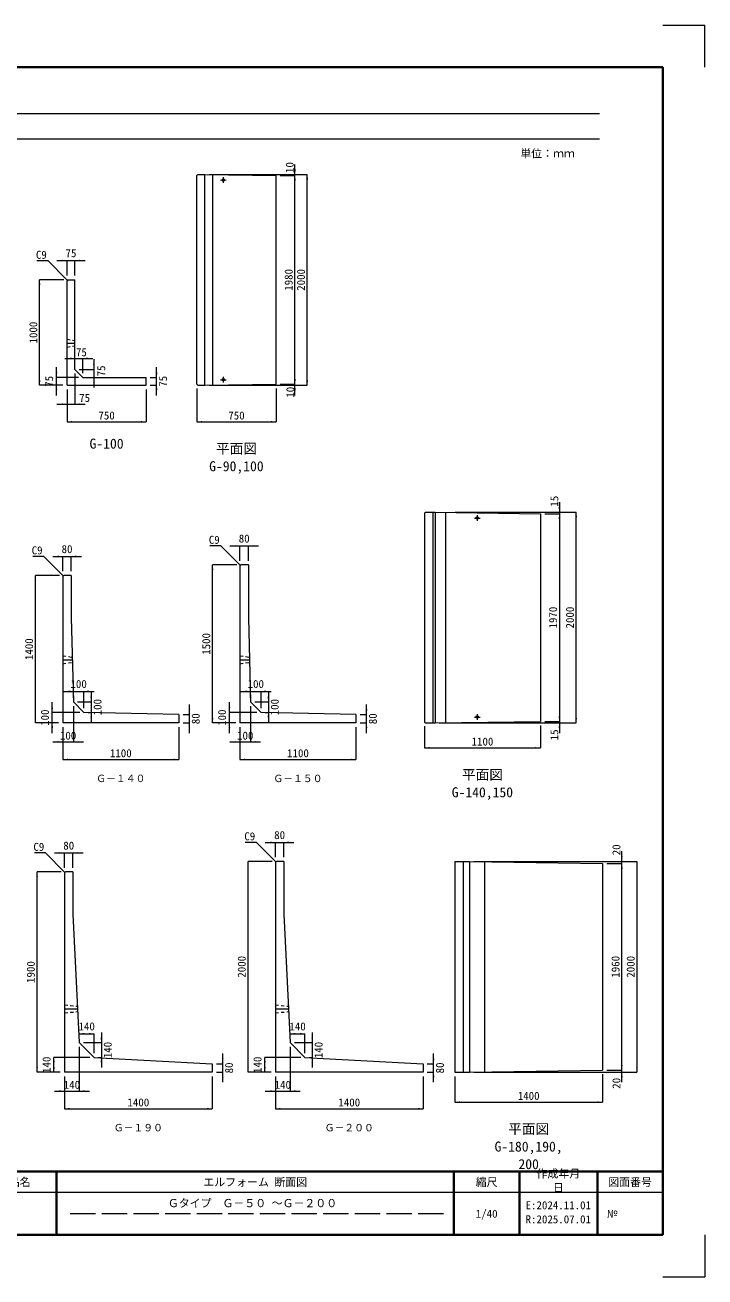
# Model space of a CAD drawing. Units: millimetres at full size, sheet at 1:40. Extents: x 264549 to 304830, y 59360 to 71273.
# Drawn here: x 274901 to 281349, y 59360 to 71240 of the extents above; entities that cross this region are included whole.
import ezdxf
from ezdxf.enums import TextEntityAlignment as Align

# ---------------------------------------------------------------- set-up
doc = ezdxf.new("R2010")
doc.units = ezdxf.units.MM
doc.header["$LTSCALE"] = 40
for name, pattern in [('DASHED', [7.5, 6, -1.5]), ('USER1', [10, 6.25, -1.25, 1.25, -1.25]), ('USER2', [1.35, 0.75, -0.6]), ('USER3', [28.575, 19.05, -3.175, 3.175, -3.175])]:
    doc.linetypes.add(name, pattern=pattern)
doc.layers.add('0_2', color=7, linetype='Continuous')
doc.layers.add('_0-0_', color=7, linetype='Continuous')
for name, color, linetype, lineweight in [('Defpoints_3', 7, 'Continuous', 13), ('図枠', 7, 'Continuous', 5), ('寸法線', 7, 'Continuous', 13), ('引出線', 4, 'Continuous', 13), ('本体', 2, 'Continuous', 20), ('補助線', 8, 'USER1', 20), ('ｲﾝｻｰﾄ･ｱﾝｶｰ', 3, 'Continuous', 9)]:
    doc.layers.add(name, color=color, linetype=linetype, lineweight=lineweight)
doc.styles.add('ＭＳ ゴシック', font='')
doc.styles.get('ＭＳ ゴシック').set_extended_font_data('MS Gothic')

# ---------------------------------------------------------------- blocks, each defined once
blk = doc.blocks.new('filled_arrow')
at = {"color": 0, "linetype": 'Continuous', "lineweight": -2}
blk.add_solid([(7.5, 1.25), (0, 0), (7.5, -1.25)], dxfattribs=at)

msp = doc.modelspace()

# ---------------------------------------------------------------- linework, layer by layer
at = {"layer": 'Defpoints_3'}
for p, q in [((280949.16, 71240.27), (281349.16, 71240.27)), ((281349.16, 70840.27), (281349.16, 71240.27)), ((281349.16, 59760.27), (281349.16, 59360.27)), ((280949.16, 59360.27), (281349.16, 59360.27))]:
    msp.add_line(p, q, dxfattribs=at)
at = {"layer": '図枠', "lineweight": 40}
for p, q in [((265349.16, 70840.27), (280949.16, 70840.27)), ((280949.16, 59760.27), (280949.16, 70840.27)), ((265349.16, 60360.27), (280949.16, 60360.27)), ((275199.16, 59760.27), (275199.16, 60360.27)), ((278969.16, 59760.27), (278969.16, 60360.27)), ((279589.16, 59760.27), (279589.16, 60360.27)), ((280329.16, 59760.27), (280329.16, 60360.27)), ((265349.16, 59760.27), (280949.16, 59760.27))]:
    msp.add_line(p, q, dxfattribs=at)
at = {"layer": '図枠', "lineweight": 13}
for p, q in [((265949.16, 70400.27), (280349.16, 70400.27)), ((265949.16, 70160.27), (280349.16, 70160.27)), ((280949.16, 60160.27), (274399.16, 60160.27))]:
    msp.add_line(p, q, dxfattribs=at)
at = {"layer": '図枠', "linetype": 'DASHED', "lineweight": 9}
msp.add_line((278869.16, 59960.27), (275299.16, 59960.27), dxfattribs=at)
at = {"layer": '寸法線'}
for p, q in [((277461.18, 69716.05), (277461.18, 69918.05)), ((276646.49, 69822.05), (277461.18, 69822.05)), ((276646.49, 69822.05), (277577.96, 69822.05)), ((277321.49, 69812.05), (277461.18, 69812.05)), ((277321.49, 69812.05), (277461.18, 69812.05)), ((277461.18, 67832.05), (277461.18, 69812.05)), ((277577.96, 67822.05), (277577.96, 69822.05)), ((275203.49, 69005.44), (275470.49, 69005.44)), ((275299.49, 68862.05), (275299.49, 69005.44)), ((275374.49, 68862.05), (275374.49, 69005.44)), ((275039.49, 67822.05), (275039.49, 68822.05)), ((275268.49, 68822.05), (275039.49, 68822.05)), ((275278.49, 68077.05), (275545.49, 68077.05)), ((275374.49, 68012.05), (275374.49, 68077.05)), ((275449.49, 67937.05), (275449.49, 68077.05)), ((275199.49, 67726.05), (275199.49, 67993.05)), ((275414.49, 67972.05), (275554.49, 67972.05)), ((275554.49, 68068.05), (275554.49, 67801.05)), ((276149.49, 67726.05), (276149.49, 67993.05)), ((275409.49, 67897.05), (275199.49, 67897.05)), ((275374.49, 67932.05), (275374.49, 67642.05)), ((275489.49, 67897.05), (275554.49, 67897.05)), ((276089.49, 67897.05), (276149.49, 67897.05)), ((277461.18, 67726.05), (277461.18, 67928.05)), ((275259.49, 67822.05), (275039.49, 67822.05)), ((275259.49, 67822.05), (275199.49, 67822.05)), ((275299.49, 67782.05), (275299.49, 67642.05)), ((275299.49, 67782.05), (275299.49, 67475)), ((276049.49, 67782.05), (276049.49, 67475)), ((276089.49, 67822.05), (276149.49, 67822.05)), ((276531.49, 67791.05), (276531.49, 67475)), ((276646.49, 67822.05), (277461.18, 67822.05)), ((276646.49, 67822.05), (277577.96, 67822.05)), ((277281.49, 67792.05), (277281.49, 67475)), ((277321.49, 67832.05), (277461.18, 67832.05)), ((277321.49, 67832.05), (277461.18, 67832.05)), ((275203.49, 67642.05), (275470.49, 67642.05)), ((275299.49, 67475), (276049.49, 67475)), ((276531.49, 67475), (277281.49, 67475)), ((279968.73, 66713.42), (279968.73, 66506.42)), ((278979.31, 66617.42), (279968.73, 66617.42)), ((278979.31, 66617.42), (280128.73, 66617.42)), ((279829.31, 66602.42), (279968.73, 66602.42)), ((279829.31, 66602.42), (279968.73, 66602.42)), ((279968.73, 66602.42), (279968.73, 64632.42)), ((280128.73, 64617.42), (280128.73, 66617.42)), ((276843.49, 66297.42), (277115.49, 66297.42)), ((276939.49, 66157.42), (276939.49, 66297.42)), ((277019.49, 66157.42), (277019.49, 66297.42)), ((275163.49, 66197.42), (275435.49, 66197.42)), ((275259.49, 66057.42), (275259.49, 66197.42)), ((275339.49, 66057.42), (275339.49, 66197.42)), ((276679.49, 64617.42), (276679.49, 66117.42)), ((276908.49, 66117.42), (276679.49, 66117.42)), ((274999.49, 64617.42), (274999.49, 66017.42)), ((275228.49, 66017.42), (274999.49, 66017.42)), ((275263.49, 64917.42), (275555.49, 64917.42)), ((275359.49, 64857.42), (275359.49, 64917.42)), ((275459.49, 64757.42), (275459.49, 64917.42)), ((275528.63, 64913.42), (275528.63, 64621.42)), ((276943.49, 64917.42), (277235.49, 64917.42)), ((277039.49, 64857.42), (277039.49, 64917.42)), ((277139.49, 64757.42), (277139.49, 64917.42)), ((277208.63, 64913.42), (277208.63, 64621.42)), ((275159.49, 64521.42), (275159.49, 64813.42)), ((275359.49, 64777.42), (275359.49, 64437.42)), ((275399.49, 64817.42), (275528.63, 64817.42)), ((276459.49, 64521.42), (276459.49, 64793.42)), ((276839.49, 64521.42), (276839.49, 64813.42)), ((277039.49, 64777.42), (277039.49, 64437.42)), ((277079.49, 64817.42), (277208.63, 64817.42)), ((278139.49, 64521.42), (278139.49, 64793.42)), ((275419.49, 64717.42), (275159.49, 64717.42)), ((275499.49, 64717.42), (275528.63, 64717.42)), ((276399.6, 64697.42), (276459.49, 64697.42)), ((277099.49, 64717.42), (276839.49, 64717.42)), ((277179.49, 64717.42), (277208.63, 64717.42)), ((278079.6, 64697.42), (278139.49, 64697.42)), ((279829.31, 64632.42), (279968.73, 64632.42)), ((279829.31, 64632.42), (279968.73, 64632.42)), ((279968.73, 64728.42), (279968.73, 64521.42)), ((275219.49, 64617.42), (274999.49, 64617.42)), ((275219.49, 64617.42), (275159.49, 64617.42)), ((275259.49, 64577.42), (275259.49, 64270.37)), ((275259.49, 64577.42), (275259.49, 64437.42)), ((276359.49, 64577.42), (276359.49, 64270.37)), ((276399.49, 64617.42), (276459.49, 64617.42)), ((276899.49, 64617.42), (276679.49, 64617.42)), ((276899.49, 64617.42), (276839.49, 64617.42)), ((276939.49, 64577.42), (276939.49, 64270.37)), ((276939.49, 64577.42), (276939.49, 64437.42)), ((278039.49, 64577.42), (278039.49, 64270.37)), ((278079.49, 64617.42), (278139.49, 64617.42)), ((278689.31, 64586.42), (278689.31, 64380.86)), ((278829.31, 64617.42), (279968.73, 64617.42)), ((278829.31, 64617.42), (280128.73, 64617.42)), ((279789.31, 64592.42), (279789.31, 64380.86)), ((275163.49, 64437.42), (275455.49, 64437.42)), ((276843.49, 64437.42), (277135.49, 64437.42)), ((278689.31, 64380.86), (279789.31, 64380.86)), ((275259.49, 64270.37), (276359.49, 64270.37)), ((276939.49, 64270.37), (278039.49, 64270.37)), ((277179.86, 63483.67), (277451.86, 63483.67)), ((277275.86, 63343.67), (277275.86, 63483.67)), ((277355.86, 63343.67), (277355.86, 63483.67)), ((275179.7, 63383.67), (275451.7, 63383.67)), ((275275.7, 63243.67), (275275.7, 63383.67)), ((275355.7, 63243.67), (275355.7, 63383.67)), ((280561.05, 63187.67), (280561.05, 63399.67)), ((275015.7, 61303.67), (275015.7, 63203.67)), ((275244.7, 63203.67), (275015.7, 63203.67)), ((277015.86, 61303.67), (277015.86, 63303.67)), ((277244.86, 63303.67), (277015.86, 63303.67)), ((279157.62, 63303.67), (280561.05, 63303.67)), ((279157.62, 63303.67), (280704.47, 63303.67)), ((280417.62, 63283.67), (280561.05, 63283.67)), ((280417.62, 63283.67), (280561.05, 63283.67)), ((280561.05, 61323.67), (280561.05, 63283.67)), ((280704.47, 63303.67), (280704.47, 61303.67)), ((275415.7, 61668.18), (275555.7, 61668.18)), ((275415.7, 61623.67), (275415.7, 61668.18)), ((275555.7, 61483.67), (275555.7, 61668.18)), ((275624.85, 61679.67), (275624.85, 61347.67)), ((277415.86, 61668.18), (277555.86, 61668.18)), ((277415.86, 61623.67), (277415.86, 61668.18)), ((277555.86, 61483.67), (277555.86, 61668.18)), ((277625.01, 61679.67), (277625.01, 61347.67)), ((275415.7, 61543.67), (275415.7, 61123.67)), ((275455.7, 61583.67), (275624.85, 61583.67)), ((277415.86, 61543.67), (277415.86, 61123.67)), ((277455.86, 61583.67), (277625.01, 61583.67)), ((275175.7, 61303.67), (275175.7, 61443.67)), ((275515.7, 61443.67), (275175.7, 61443.67)), ((275595.7, 61443.67), (275624.85, 61443.67)), ((276775.7, 61207.67), (276775.7, 61479.67)), ((277175.86, 61303.67), (277175.86, 61443.67)), ((277515.86, 61443.67), (277175.86, 61443.67)), ((277595.86, 61443.67), (277625.01, 61443.67)), ((278775.86, 61207.67), (278775.86, 61479.67)), ((280561.05, 61207.67), (280561.05, 61419.67)), ((275235.7, 61303.67), (275015.7, 61303.67)), ((275235.7, 61303.67), (275175.7, 61303.67)), ((276715.7, 61383.67), (276775.7, 61383.67)), ((276715.7, 61303.67), (276775.7, 61303.67)), ((277235.86, 61303.67), (277015.86, 61303.67)), ((277235.86, 61303.67), (277175.86, 61303.67)), ((278715.86, 61383.67), (278775.86, 61383.67)), ((278715.86, 61303.67), (278775.86, 61303.67)), ((279157.62, 61303.67), (280561.05, 61303.67)), ((279157.62, 61303.67), (280704.47, 61303.67)), ((280417.62, 61323.67), (280561.05, 61323.67)), ((280417.62, 61323.67), (280561.05, 61323.67)), ((275275.7, 61263.67), (275275.7, 61123.67)), ((275275.7, 61263.67), (275275.7, 60956.62)), ((276675.7, 61263.67), (276675.7, 60956.62)), ((277275.86, 61263.67), (277275.86, 61123.67)), ((277275.86, 61263.67), (277275.86, 60956.62)), ((278675.86, 61263.67), (278675.86, 60956.62)), ((278977.62, 61263.67), (278977.62, 61018.84)), ((280377.62, 61283.67), (280377.62, 61018.84)), ((275179.7, 61123.67), (275511.7, 61123.67)), ((277179.86, 61123.67), (277511.86, 61123.67)), ((275275.7, 60956.62), (276675.7, 60956.62)), ((277275.86, 60956.62), (278675.86, 60956.62)), ((278977.62, 61018.84), (280377.62, 61018.84))]:
    msp.add_line(p, q, dxfattribs=at)
at = {"layer": '寸法線', "linetype": 'USER3', "lineweight": 5}
for p, q in [((276754.51, 69769.49), (276808.46, 69770.28)), ((276781.49, 69796.86), (276781.49, 69742.91)), ((276754.51, 67873.82), (276808.46, 67874.62)), ((276781.49, 67901.2), (276781.49, 67847.24)), ((279162.33, 66561.02), (279216.28, 66561.82)), ((279189.31, 66588.4), (279189.31, 66534.44)), ((279162.33, 64673.02), (279216.28, 64673.82)), ((279189.31, 64700.4), (279189.31, 64646.44))]:
    msp.add_line(p, q, dxfattribs=at)
at = {"layer": '引出線'}
for points in [[(275303.99, 68817.55), (275119.49, 69002.04), (275013.69, 69002.04)], [(276943.99, 66112.92), (276759.49, 66297.41), (276653.69, 66297.41)], [(275263.99, 66012.92), (275079.49, 66197.41), (274973.69, 66197.41)], [(277280.36, 63299.17), (277095.87, 63483.66), (276990.06, 63483.66)], [(275280.2, 63199.17), (275095.71, 63383.66), (274989.91, 63383.66)]]:
    msp.add_lwpolyline(points, dxfattribs=at)
at = {"layer": '本体'}
for p, q in [((276540.49, 69822.05), (276531.49, 69813.05)), ((276531.49, 67831.05), (276531.49, 69813.05)), ((276540.49, 69822.05), (276606.49, 69822.05)), ((276606.49, 67822.05), (276606.49, 69822.05)), ((276606.49, 69822.05), (277281.49, 69812.05)), ((276681.49, 67823.16), (276681.49, 69820.94)), ((277281.49, 67832.05), (277281.49, 69812.05)), ((275308.49, 68822.05), (275299.49, 68813.05)), ((275299.49, 67822.05), (275299.49, 68813.05)), ((275308.49, 68822.05), (275374.49, 68822.05)), ((275374.49, 67972.05), (275374.49, 68822.05)), ((275374.49, 67972.05), (275449.49, 67897.05)), ((275449.49, 67897.05), (276049.49, 67897.05)), ((276049.49, 67822.05), (276049.49, 67897.05)), ((275299.49, 67822.05), (276049.49, 67822.05)), ((276531.49, 67831.05), (276540.49, 67822.05)), ((276540.49, 67822.05), (276606.49, 67822.05)), ((276606.49, 67822.05), (277281.49, 67832.05)), ((278698.31, 66617.42), (278689.31, 66608.42)), ((278689.31, 66608.42), (278689.31, 64626.42)), ((278698.31, 66617.42), (278789.31, 66617.42)), ((278769.31, 66617.42), (278769.31, 64617.42)), ((278789.31, 66617.42), (278789.31, 64617.42)), ((278789.31, 66617.42), (279789.31, 66602.42)), ((278889.31, 66615.95), (278889.31, 64618.89)), ((279789.31, 66602.42), (279789.31, 64632.42)), ((276948.49, 66117.42), (276939.49, 66108.42)), ((276939.49, 66108.42), (276939.49, 64617.42)), ((277019.49, 66117.42), (276948.49, 66117.42)), ((277019.49, 66117.42), (277019.49, 65617.42)), ((275268.49, 66017.42), (275259.49, 66008.42)), ((275259.49, 66008.42), (275259.49, 64617.42)), ((275339.49, 66017.42), (275268.49, 66017.42)), ((275339.49, 66017.42), (275339.49, 65617.42)), ((275339.49, 65617.42), (275359.49, 64817.42)), ((277019.49, 65617.42), (277039.49, 64817.42)), ((275359.49, 64817.42), (275459.49, 64717.42)), ((277039.49, 64817.42), (277139.49, 64717.42)), ((276359.49, 64697.42), (275459.49, 64717.42)), ((276359.49, 64697.42), (276359.49, 64617.42)), ((278039.49, 64697.42), (277139.49, 64717.42)), ((278039.49, 64697.42), (278039.49, 64617.42)), ((278789.31, 64617.42), (279789.31, 64632.42)), ((276359.49, 64617.42), (275259.49, 64617.42)), ((278039.49, 64617.42), (276939.49, 64617.42)), ((278689.31, 64626.42), (278698.31, 64617.42)), ((278698.31, 64617.42), (278789.31, 64617.42)), ((275284.7, 63203.67), (275275.7, 63194.67)), ((275355.7, 63203.67), (275284.7, 63203.67)), ((275355.7, 63203.67), (275355.7, 62803.67)), ((277284.86, 63303.67), (277275.86, 63294.67)), ((277275.86, 63294.67), (277275.86, 61303.67)), ((277355.86, 63303.67), (277284.86, 63303.67)), ((277355.86, 63303.67), (277355.86, 62803.67)), ((278977.62, 63303.67), (279117.62, 63303.67)), ((278977.62, 63303.67), (278977.62, 61303.67)), ((279057.62, 63303.67), (279057.62, 61303.67)), ((279117.62, 63303.67), (279117.62, 61303.67)), ((279117.62, 63303.67), (280377.62, 63283.67)), ((279257.62, 63301.46), (279257.62, 61305.88)), ((280377.62, 63283.67), (280377.62, 61323.67)), ((275275.7, 63194.67), (275275.7, 61303.67)), ((275355.7, 62803.67), (275415.7, 61583.67)), ((277355.86, 62803.67), (277415.86, 61583.67)), ((275415.7, 61583.67), (275555.7, 61443.67)), ((277415.86, 61583.67), (277555.86, 61443.67)), ((275555.7, 61443.67), (276675.7, 61383.67)), ((277555.86, 61443.67), (278675.86, 61383.67)), ((276675.7, 61303.67), (275275.7, 61303.67)), ((276675.7, 61383.67), (276675.7, 61303.67)), ((278675.86, 61303.67), (277275.86, 61303.67)), ((278675.86, 61383.67), (278675.86, 61303.67)), ((278977.62, 61303.67), (279117.62, 61303.67)), ((279117.62, 61303.67), (280377.62, 61323.67))]:
    msp.add_line(p, q, dxfattribs=at)
at = {"layer": '本体', "linetype": 'USER2', "lineweight": 9}
for p, q in [((275299.49, 68259.55), (275374.49, 68247.05)), ((275299.49, 68184.55), (275374.49, 68197.05)), ((275259.49, 65254.92), (275348.86, 65242.42)), ((276939.49, 65254.92), (277028.86, 65242.42)), ((275259.49, 65179.92), (275350.11, 65192.42)), ((276939.49, 65179.92), (277030.11, 65192.42)), ((275275.7, 61941.17), (275398.74, 61928.67)), ((277275.86, 61941.17), (277398.89, 61928.67)), ((275275.7, 61866.17), (275401.2, 61878.67)), ((277275.86, 61866.17), (277401.35, 61878.67))]:
    msp.add_line(p, q, dxfattribs=at)
at = {"layer": '補助線'}
for p, q in [((275299.49, 68222.05), (275374.49, 68222.05)), ((275259.49, 65217.42), (275350.69, 65217.42)), ((276939.49, 65217.42), (277030.69, 65217.42)), ((275275.7, 61903.67), (275399.97, 61903.67)), ((277275.86, 61903.67), (277400.12, 61903.67))]:
    msp.add_line(p, q, dxfattribs=at)
at = {"layer": 'ｲﾝｻｰﾄ･ｱﾝｶｰ'}
for centre in [(276781.49, 69769.88), (276781.49, 67874.22), (279189.31, 66561.42), (279189.31, 64673.42)]:
    msp.add_circle(centre, 11.5, dxfattribs=at)

# ---------------------------------------------------------------- block references
at = {"layer": '寸法線', "xscale": 6.4, "yscale": 6.4}
for p, rotation in [((277461.18, 69822.05), 90), ((277461.18, 69812.05), 270), ((277461.18, 69812.05), 270), ((277577.96, 69822.05), 270), ((275299.49, 69005.44), 180), ((275039.49, 68822.05), 270), ((275374.49, 68077.05), 180), ((275554.49, 67972.05), 90), ((275039.49, 67822.05), 90), ((275199.49, 67897.05), 90), ((275554.49, 67897.05), 270), ((276149.49, 67897.05), 90), ((277461.18, 67832.05), 90), ((277461.18, 67832.05), 90), ((277577.96, 67822.05), 90), ((275199.49, 67822.05), 270), ((276149.49, 67822.05), 270), ((277461.18, 67822.05), 270), ((275299.49, 67642.05), 180), ((276049.49, 67475), 180), ((277281.49, 67475), 180), ((279968.73, 66617.42), 90), ((279968.73, 66602.42), 270), ((279968.73, 66602.42), 270), ((280128.73, 66617.42), 270), ((276939.49, 66297.42), 180), ((275259.49, 66197.42), 180), ((276679.49, 66117.42), 270), ((274999.49, 66017.42), 270), ((275359.49, 64917.42), 180), ((275528.63, 64817.42), 90), ((277039.49, 64917.42), 180), ((277208.63, 64817.42), 90), ((275159.49, 64717.42), 90), ((276839.49, 64717.42), 90), ((274999.49, 64617.42), 90), ((275528.63, 64717.42), 270), ((276459.49, 64697.42), 90), ((276679.49, 64617.42), 90), ((277208.63, 64717.42), 270), ((278139.49, 64697.42), 90), ((279968.73, 64632.42), 90), ((279968.73, 64632.42), 90), ((280128.73, 64617.42), 90), ((275159.49, 64617.42), 270), ((276459.49, 64617.42), 270), ((276839.49, 64617.42), 270), ((278139.49, 64617.42), 270), ((279968.73, 64617.42), 270), ((275259.49, 64437.42), 180), ((276939.49, 64437.42), 180), ((276359.49, 64270.37), 180), ((278039.49, 64270.37), 180), ((279789.31, 64380.86), 180), ((277275.86, 63483.67), 180), ((275275.7, 63383.67), 180), ((280561.05, 63303.67), 90), ((275015.7, 63203.67), 270), ((277015.86, 63303.67), 270), ((280561.05, 63283.67), 270), ((280561.05, 63283.67), 270), ((280704.47, 63303.67), 270), ((275555.7, 61668.18), 180), ((277555.86, 61668.18), 180), ((275624.85, 61583.67), 90), ((277625.01, 61583.67), 90), ((275175.7, 61443.67), 270), ((275624.85, 61443.67), 270), ((276775.7, 61383.67), 90), ((277175.86, 61443.67), 270), ((277625.01, 61443.67), 270), ((278775.86, 61383.67), 90), ((275015.7, 61303.67), 90), ((275175.7, 61303.67), 90), ((276775.7, 61303.67), 270), ((277015.86, 61303.67), 90), ((277175.86, 61303.67), 90), ((278775.86, 61303.67), 270), ((280561.05, 61323.67), 90), ((280561.05, 61323.67), 90), ((280561.05, 61303.67), 270), ((280704.47, 61303.67), 90), ((275275.7, 61123.67), 180), ((277275.86, 61123.67), 180), ((276675.7, 60956.62), 180), ((278675.86, 60956.62), 180), ((280377.62, 61018.84), 180)]:
    msp.add_blockref('filled_arrow', p, dxfattribs=dict(at, rotation=rotation))
for p in [(275374.49, 69005.44), (275449.49, 68077.05), (275374.49, 67642.05), (275299.49, 67475), (276531.49, 67475), (277019.49, 66297.42), (275339.49, 66197.42), (275459.49, 64917.42), (277139.49, 64917.42), (275359.49, 64437.42), (277039.49, 64437.42), (275259.49, 64270.37), (276939.49, 64270.37), (278689.31, 64380.86), (277355.86, 63483.67), (275355.7, 63383.67), (275415.7, 61668.18), (277415.86, 61668.18), (275415.7, 61123.67), (277415.86, 61123.67), (275275.7, 60956.62), (277275.86, 60956.62), (278977.62, 61018.84)]:
    msp.add_blockref('filled_arrow', p, dxfattribs=at)
at = {"layer": '引出線', "xscale": 0.133, "yscale": 0.133, "rotation": 135}
for p in [(275303.99, 68817.55), (276943.99, 66112.92), (275263.99, 66012.92), (277280.36, 63299.17), (275280.2, 63199.17)]:
    msp.add_blockref('filled_arrow', p, dxfattribs=at)

# ---------------------------------------------------------------- texts
at = {"layer": '0_2', "style": 'ＭＳ ゴシック'}
msp.add_text('G-100', height=94.94, dxfattribs=at).set_placement((275674.49, 67267.95), align=Align.MIDDLE_CENTER)
for s, p in [('平面図', (276712.24, 67267.95)), ('G-90,100', (276647.49, 67101.29)), ('平面図', (279045.06, 64173.81)), ('G-140,150', (278947.93, 64007.15)), ('平面図', (279483.37, 60811.8)), ('G-180,190,', (279353.87, 60645.13)), ('200', (279580.49, 60478.46))]:
    msp.add_text(s, height=94.94, dxfattribs=at).set_placement(p, align=Align.TOP_LEFT)
at = {"layer": '_0-0_', "style": 'ＭＳ ゴシック'}
for s, p in [('Ｇ－１４０', (275809.49, 64090.37)), ('Ｇ－１５０', (277489.49, 64090.37)), ('Ｇ－１９０', (275975.7, 60776.62)), ('Ｇ－２００', (277975.86, 60776.62))]:
    msp.add_text(s, height=68.36, dxfattribs=at).set_placement(p, align=Align.MIDDLE_CENTER)
at = {"layer": '図枠', "style": 'ＭＳ ゴシック'}
for s, p in [('単位：ｍｍ', (279856.62, 70021.6)), ('製品名', (274799.16, 60260.27)), ('エルフォーム 断面図', (277084.16, 60260.27)), ('縮尺', (279279.16, 60260.27)), ('図面番号', (280639.16, 60260.27)), ('Ｇタイプ\u3000Ｇ－５０ ～Ｇ－２００ ', (277084.16, 60060.27)), ('1/40', (279279.16, 59960.27))]:
    msp.add_text(s, height=75.95, dxfattribs=at).set_placement(p, align=Align.MIDDLE_CENTER)
for s, p in [('作成年月', (279751.96, 60378.73)), ('日', (279907.36, 60245.4)), ('E:2024.11.01', (279648.36, 60078.73)), ('R:2025.07.01', (279648.36, 59945.4))]:
    msp.add_text(s, height=75.95, dxfattribs=at).set_placement(p, align=Align.TOP_LEFT)
msp.add_text('№', height=75.95, dxfattribs=at).set_placement((280417.87, 59960.27), align=Align.MIDDLE_LEFT)
at = {"layer": '寸法線', "style": 'ＭＳ ゴシック'}
for s, p in [('10', (277410.84, 69888.11)), ('1980', (277401.18, 68822.05)), ('2000', (277517.96, 68822.05)), ('1000', (274979.49, 68322.05)), ('75', (275623.72, 67958.28)), ('75', (275129.49, 67859.55)), ('75', (276209.49, 67859.55)), ('10', (277416.57, 67755.57)), ('15', (279920.73, 66722.19)), ('1970', (279908.73, 65617.42)), ('2000', (280068.73, 65617.42)), ('1500', (276619.49, 65367.42)), ('1400', (274939.49, 65317.42)), ('100', (275588.63, 64767.42)), ('100', (277268.63, 64767.42)), ('100', (275089.49, 64667.42)), ('80', (276519.49, 64657.42)), ('100', (276769.49, 64667.42)), ('80', (278199.49, 64657.42)), ('15', (279920.73, 64504.96)), ('20', (280509.05, 63413.53)), ('2000', (276955.86, 62303.67)), ('1960', (280501.05, 62303.67)), ('2000', (280644.47, 62303.67)), ('1900', (274955.7, 62253.67)), ('140', (275684.85, 61513.67)), ('140', (277685.01, 61513.67)), ('140', (275105.7, 61373.67)), ('140', (277105.86, 61373.67)), ('80', (276835.7, 61343.67)), ('80', (278835.86, 61343.67)), ('20', (280509.05, 61197.74))]:
    msp.add_text(s, height=75.95, rotation=90, dxfattribs=at).set_placement(p, align=Align.MIDDLE_CENTER)
for s, p in [('75', (275336.99, 69075.44)), ('75', (275435.79, 68135.05)), ('75', (275466.74, 67702.05)), ('750', (275674.49, 67535)), ('750', (276906.49, 67535)), ('80', (275299.49, 66267.42)), ('80', (276979.49, 66367.42)), ('100', (275409.49, 64987.42)), ('100', (277089.49, 64987.42)), ('100', (275309.49, 64497.42)), ('100', (276989.49, 64497.42)), ('1100', (279239.31, 64440.86)), ('1100', (275809.49, 64330.37)), ('1100', (277489.49, 64330.37)), ('80', (277315.86, 63553.67)), ('80', (275315.7, 63453.67)), ('140', (275485.7, 61738.18)), ('140', (277485.86, 61738.18)), ('140', (275345.7, 61183.67)), ('140', (277345.86, 61183.67)), ('1400', (279677.62, 61078.84)), ('1400', (275975.7, 61016.62)), ('1400', (277975.86, 61016.62))]:
    msp.add_text(s, height=75.95, dxfattribs=at).set_placement(p, align=Align.MIDDLE_CENTER)
at = {"layer": '引出線', "style": 'ＭＳ ゴシック'}
for p in [(275107.49, 69098.04), (275067.49, 66293.41), (276747.49, 66393.41), (277083.87, 63579.66), (275083.71, 63479.66)]:
    msp.add_text('C9', height=75.95, dxfattribs=at).set_placement(p, align=Align.TOP_RIGHT)

doc.saveas('drawing.dxf')
